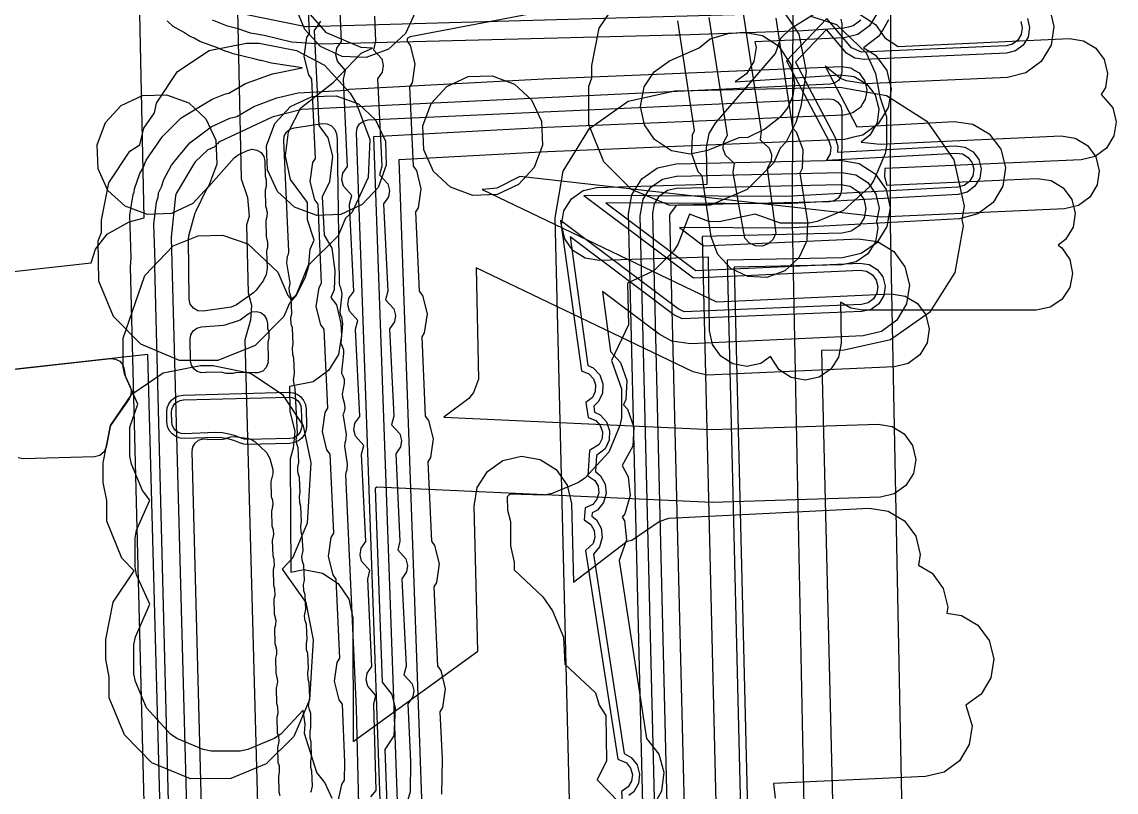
# Model space of a CAD drawing. Header units: metres. Extents: x 17722 to 17999, y 13535 to 15917.
# Drawn here: x 17797.12 to 17842.05, y 15630.39 to 15662.03 of the extents above; entities that cross this region are included whole.
import ezdxf

# ---------------------------------------------------------------- set-up
doc = ezdxf.new("R2010")
doc.units = ezdxf.units.M
for name, color, linetype in [('AI_GREENING_ALLOWED_ZONE', 4, 'Continuous'), ('AI_GREENING_EXCLUSIONS', 1, 'Continuous'), ('AI_GREENING_LAWN', 82, 'Continuous')]:
    doc.layers.add(name, color=color, linetype=linetype)

msp = doc.modelspace()

# ---------------------------------------------------------------- linework, layer by layer
at = {"layer": 'AI_GREENING_ALLOWED_ZONE'}
msp.add_lwpolyline([(17795.723, 15647.639), (17800.774, 15648.201), (17800.968, 15648.184), (17801.142, 15648.094), (17801.267, 15647.944), (17801.326, 15647.758), (17801.347, 15647.568), (17801.367, 15647.494), (17801.569, 15647.037), (17801.61, 15646.873), (17801.595, 15646.704), (17801.523, 15646.551), (17800.792, 15645.491), (17800.754, 15645.399), (17800.588, 15644.569), (17800.497, 15644.365), (17800.327, 15644.222), (17800.111, 15644.166), (17797.17, 15644.089), (17796.972, 15644.124)], dxfattribs=at)
at = {"layer": 'AI_GREENING_EXCLUSIONS'}
for points in [[(17830.933, 15745.477), (17832.817, 15673.522), (17832.773, 15653.696), (17833.805, 15601.75), (17838.185, 15601.75), (17838.95, 15601.598), (17839.599, 15601.164), (17840.033, 15600.515), (17840.185, 15599.75), (17840.185, 15565.723)], [(17836.185, 15563.796), (17836.185, 15597.75), (17831.844, 15597.75), (17831.115, 15597.887), (17830.43, 15598.336), (17829.996, 15598.985), (17829.844, 15599.71), (17828.77, 15653.791), (17828.818, 15673.444), (17826.948, 15744.866)], [(17785.462, 15650.522), (17799.967, 15652.136), (17800.141, 15652.698), (17800.624, 15653.311), (17801.528, 15653.818), (17802.144, 15653.989), (17801.275, 15694.647)], [(17785.462, 15650.522), (17799.967, 15652.136), (17800.141, 15652.698), (17800.624, 15653.311), (17801.528, 15653.818), (17802.144, 15653.989), (17801.275, 15694.647)], [(17805.281, 15694.45), (17806.121, 15655.592), (17806.382, 15654.818), (17806.453, 15654.041), (17806.345, 15653.693), (17806.416, 15650.902), (17806.555, 15650.395), (17806.509, 15649.782), (17806.274, 15648.97), (17807.109, 15618.343)], [(17805.281, 15694.45), (17806.121, 15655.592), (17806.382, 15654.818), (17806.453, 15654.041), (17806.345, 15653.693), (17806.416, 15650.902), (17806.555, 15650.395), (17806.509, 15649.782), (17806.274, 15648.97), (17807.109, 15618.343)], [(17823.662, 15663.447), (17813.061, 15661.414), (17812.946, 15661.35), (17812.938, 15661.244), (17813.072, 15661.063), (17813.262, 15660.306), (17813.147, 15659.534), (17813.042, 15659.36), (17813.188, 15656.11), (17813.322, 15655.929), (17813.511, 15655.172), (17813.396, 15654.4), (17813.292, 15654.226), (17813.437, 15650.976), (17813.571, 15650.795), (17813.761, 15650.038), (17813.646, 15649.266), (17813.541, 15649.092), (17813.687, 15645.842), (17813.821, 15645.661), (17814.01, 15644.904), (17813.895, 15644.132), (17813.791, 15643.958), (17813.936, 15640.708), (17814.07, 15640.526), (17814.26, 15639.769), (17814.145, 15638.998), (17814.04, 15638.824), (17814.186, 15635.573), (17814.32, 15635.392), (17814.509, 15634.635), (17814.394, 15633.863), (17814.29, 15633.689), (17814.384, 15631.763), (17814.356, 15630.315)], [(17809.866, 15630.126), (17809.567, 15630.795), (17809.24, 15631.196), (17808.722, 15632.8), (17808.757, 15633.185), (17808.674, 15633.76), (17807.749, 15632.778), (17807.485, 15632.601), (17806.402, 15632.147), (17806.079, 15632.082), (17804.892, 15632.082), (17804.57, 15632.147), (17803.486, 15632.601), (17803.223, 15632.778), (17802.235, 15633.852), (17801.782, 15634.935), (17801.717, 15635.258), (17801.717, 15636.445), (17801.782, 15636.767), (17802.37, 15638.114), (17801.834, 15639.32), (17801.769, 15639.642), (17801.769, 15640.83), (17801.834, 15641.152), (17802.379, 15642.391), (17802.07, 15642.786), (17801.617, 15643.869), (17801.552, 15644.192), (17801.552, 15645.379), (17801.881, 15646.333), (17801.351, 15647.529), (17801.286, 15647.852), (17801.286, 15649.039), (17802.172, 15651.611), (17803.332, 15652.833), (17804.362, 15653.24), (17805.356, 15653.267), (17806.406, 15652.915), (17807.63, 15651.756), (17808.046, 15650.79), (17808.186, 15650.623), (17808.396, 15650.834), (17808.9, 15652.084), (17808.965, 15652.695), (17809.122, 15653.071), (17808.845, 15653.9), (17808.845, 15654.607), (17808.147, 15655.56), (17807.941, 15656.533), (17808.065, 15657.52), (17808.571, 15658.505), (17809.91, 15659.544), (17811.058, 15660.753), (17811.523, 15660.948), (17811.053, 15660.973), (17809.635, 15661.578), (17808.494, 15662.889)], [(17810.098, 15629.949), (17810.26, 15630.712), (17810.375, 15630.879), (17810.385, 15631.631), (17810.282, 15634.007), (17810.148, 15634.188), (17809.959, 15634.945), (17810.074, 15635.717), (17810.178, 15635.891), (17810.033, 15639.141), (17809.898, 15639.322), (17809.709, 15640.079), (17809.824, 15640.851), (17809.929, 15641.025), (17809.783, 15644.275), (17809.649, 15644.456), (17809.46, 15645.213), (17809.575, 15645.985), (17809.679, 15646.159), (17809.534, 15649.409), (17809.399, 15649.59), (17809.21, 15650.347), (17809.325, 15651.119), (17809.43, 15651.293), (17809.284, 15654.543), (17809.15, 15654.724), (17808.961, 15655.482), (17809.076, 15656.253), (17809.18, 15656.427), (17809.034, 15659.678), (17808.9, 15659.859), (17808.711, 15660.616), (17808.826, 15661.388), (17808.93, 15661.561), (17808.867, 15663.191)], [(17811.455, 15630.199), (17811.67, 15630.463), (17811.571, 15634.007), (17811.663, 15634.363), (17811.323, 15634.743), (17811.257, 15635.008), (17811.297, 15635.278), (17811.496, 15635.555), (17811.322, 15639.141), (17811.413, 15639.497), (17811.074, 15639.877), (17811.008, 15640.142), (17811.048, 15640.412), (17811.246, 15640.689), (17811.072, 15644.275), (17811.164, 15644.631), (17810.824, 15645.011), (17810.758, 15645.276), (17810.798, 15645.546), (17810.997, 15645.823), (17810.823, 15649.409), (17810.914, 15649.765), (17810.575, 15650.145), (17810.509, 15650.41), (17810.549, 15650.681), (17810.747, 15650.958), (17810.573, 15654.544), (17810.665, 15654.9), (17810.325, 15655.28), (17810.259, 15655.545), (17810.299, 15655.815), (17810.498, 15656.092), (17810.324, 15659.678), (17810.415, 15660.034), (17810.076, 15660.414), (17810.01, 15660.679), (17810.05, 15660.949), (17810.248, 15661.226), (17810.162, 15663.087)], [(17828.159, 15662.82), (17829.027, 15661.523), (17829.331, 15659.992), (17829.11, 15658.551), (17828.898, 15657.896), (17828.505, 15657.106), (17828.256, 15656.839), (17827.984, 15656.226), (17826.904, 15655.146), (17825.395, 15654.499), (17823.734, 15654.483), (17822.148, 15655.146), (17821.025, 15656.29), (17820.405, 15657.812), (17820.405, 15659.396), (17820.529, 15659.732), (17820.529, 15660.245), (17820.833, 15661.776), (17821.701, 15663.073)], [(17813.281, 15662.438), (17812.872, 15661.556), (17812.173, 15660.909), (17811.256, 15660.568), (17810.27, 15660.607), (17809.388, 15661.016), (17808.741, 15661.715), (17808.439, 15662.438)], [(17832.228, 15662.365), (17831.924, 15661.865), (17831.452, 15661.519), (17830.884, 15661.38), (17827.213, 15661.219), (17827.27, 15660.98), (17827.178, 15660.402), (17826.871, 15659.903), (17826.407, 15659.567), (17830.717, 15659.859), (17831.297, 15659.784), (17831.805, 15659.492), (17832.162, 15659.029), (17832.315, 15658.464), (17832.239, 15657.883), (17831.948, 15657.376), (17831.584, 15657.095), (17832.363, 15657.006), (17839.798, 15657.346), (17840.376, 15657.258), (17840.877, 15656.955), (17841.224, 15656.484), (17841.365, 15655.916), (17841.277, 15655.337), (17840.974, 15654.836), (17840.503, 15654.489), (17839.935, 15654.349), (17832.381, 15654.004), (17817.564, 15655.677), (17816.631, 15655.2), (17816.021, 15655.141), (17825.64, 15650.532), (17832.817, 15650.859), (17833.396, 15650.771), (17833.897, 15650.469), (17834.244, 15649.997), (17834.384, 15649.429), (17834.296, 15648.85), (17833.993, 15648.349), (17833.522, 15648.002), (17832.954, 15647.862), (17825.25, 15647.518), (17824.683, 15647.663), (17815.774, 15651.932), (17815.868, 15647.351), (17815.662, 15646.803), (17815.476, 15646.562), (17814.452, 15645.794), (17825.433, 15645.287), (17832.277, 15645.509), (17832.855, 15645.414), (17833.352, 15645.105), (17833.692, 15644.629), (17833.825, 15644.059), (17833.73, 15643.482), (17833.421, 15642.985), (17832.945, 15642.644), (17832.375, 15642.511), (17825.471, 15642.286), (17811.702, 15642.918), (17811.631, 15642.865), (17811.923, 15634.912), (17812.312, 15634.41), (17812.447, 15633.84), (17812.391, 15632.704), (17812.025, 15632.14), (17812.724, 15613.123)], [(17831.384, 15662.439), (17832.17, 15661.918), (17832.561, 15661.38), (17833.108, 15661.026), (17840.138, 15661.347), (17840.716, 15661.259), (17841.217, 15660.956), (17841.564, 15660.485), (17841.705, 15659.917), (17841.617, 15659.338), (17841.44, 15659.045), (17841.914, 15658.497), (17842.054, 15657.929), (17841.966, 15657.35), (17841.664, 15656.849), (17841.192, 15656.502), (17840.624, 15656.362), (17832.554, 15656.012), (17832.54, 15655.677), (17832.635, 15655.321), (17838.806, 15655.603), (17839.384, 15655.515), (17839.885, 15655.212), (17840.232, 15654.741), (17840.372, 15654.173), (17840.285, 15653.594), (17839.982, 15653.093), (17839.668, 15652.862), (17839.83, 15652.754), (17840.155, 15652.268), (17840.269, 15651.694), (17840.155, 15651.12), (17839.83, 15650.633), (17839.343, 15650.308), (17838.769, 15650.194), (17831.641, 15650.194), (17831.166, 15650.271), (17830.73, 15650.52), (17830.758, 15648.84), (17830.654, 15648.265), (17830.337, 15647.773), (17829.856, 15647.439), (17829.284, 15647.315), (17828.708, 15647.42), (17828.216, 15647.737), (17827.867, 15648.288), (17827.459, 15648.005), (17826.887, 15647.881), (17826.311, 15647.985), (17825.819, 15648.302), (17825.485, 15648.783), (17825.361, 15649.355), (17825.31, 15652.366), (17825.31, 15652.366), (17820.825, 15652.234), (17820.247, 15652.331), (17819.751, 15652.642), (17819.412, 15653.119), (17819.281, 15653.689), (17819.378, 15654.266), (17819.689, 15654.762), (17820.166, 15655.102), (17820.736, 15655.233), (17825.259, 15655.366), (17825.234, 15656.872), (17825.338, 15657.448), (17825.598, 15657.878), (17828.068, 15660.738), (17828.293, 15661.364), (17828.707, 15661.777), (17829.826, 15662.465)], [(17839.315, 15662.6), (17839.502, 15661.843), (17839.385, 15661.071), (17838.981, 15660.403), (17838.353, 15659.941), (17837.595, 15659.754), (17831.754, 15659.487), (17830.982, 15659.604), (17830.736, 15659.712), (17830.106, 15660.21), (17831.413, 15657.727), (17835.402, 15657.942), (17836.175, 15657.832), (17836.846, 15657.434), (17837.314, 15656.809), (17837.508, 15656.053), (17837.397, 15655.281), (17836.999, 15654.61), (17836.374, 15654.142), (17835.618, 15653.948), (17828.537, 15653.565), (17824.121, 15653.582), (17825.115, 15652.836), (17831.482, 15653.126), (17832.253, 15653.009), (17832.921, 15652.606), (17833.384, 15651.977), (17833.571, 15651.22), (17833.453, 15650.448), (17833.05, 15649.78), (17832.421, 15649.317), (17831.664, 15649.13), (17824.579, 15648.807), (17823.808, 15648.924), (17823.287, 15649.206), (17820.958, 15650.955), (17821.299, 15648.495), (17821.707, 15648.041), (17821.968, 15647.305), (17821.927, 15646.526), (17821.821, 15646.303), (17821.986, 15646.119), (17822.247, 15645.383), (17822.206, 15644.604), (17821.769, 15643.808), (17822.021, 15643.35), (17822.105, 15642.574), (17821.887, 15641.825), (17821.777, 15641.688), (17821.862, 15641.535), (17821.946, 15640.759), (17821.645, 15639.906), (17822.775, 15632.59), (17823.28, 15631.959), (17823.487, 15631.207), (17823.389, 15630.432), (17823.08, 15629.888)], [(17826.735, 15662.381), (17827.485, 15657.547), (17827.432, 15657.183), (17827.809, 15656.841), (17827.903, 15656.585), (17827.892, 15656.312), (17827.724, 15656.015), (17828.087, 15653.35), (17827.972, 15653.102), (17827.771, 15652.917), (17827.514, 15652.823), (17827.241, 15652.834), (17826.994, 15652.949), (17826.809, 15653.15), (17826.333, 15655.849), (17826.387, 15656.212), (17826.009, 15656.554), (17825.915, 15656.811), (17825.926, 15657.084), (17826.094, 15657.38), (17825.344, 15662.216)], [(17802.994, 15596.697), (17801.587, 15651.967), (17801.608, 15652.335), (17801.559, 15654.09), (17801.693, 15654.943), (17801.732, 15655.044), (17801.745, 15655.17), (17801.961, 15655.802), (17802.107, 15656.04), (17802.224, 15656.349), (17802.89, 15657.328), (17803.669, 15658.087), (17804.935, 15658.863), (17805.488, 15659.075), (17805.622, 15659.107), (17806.304, 15659.496), (17807.408, 15659.903), (17808.628, 15660.145), (17807.367, 15660.343), (17806.948, 15660.444), (17806.906, 15660.45), (17806.702, 15660.504), (17805.796, 15660.724), (17805.618, 15660.79), (17805.471, 15660.829), (17805.15, 15660.964), (17804.435, 15661.229), (17804.195, 15661.365), (17804, 15661.446), (17803.763, 15661.609), (17803.34, 15661.849), (17803.091, 15662.07)], [(17831.567, 15662.104), (17831.411, 15661.986), (17831.256, 15661.868), (17831.256, 15661.868), (17831.256, 15661.868), (17831.067, 15661.819), (17830.879, 15661.769), (17829.199, 15661.667), (17824.184, 15661.49), (17823.958, 15661.484), (17823.955, 15661.484), (17809.417, 15661.123), (17808.191, 15661.199), (17807.077, 15661.475), (17806.504, 15661.569), (17805.998, 15661.742), (17805.563, 15661.85), (17804.955, 15662.1)], [(17809.381, 15662.065), (17809.118, 15661.672), (17809.312, 15657.773), (17809.682, 15657.274), (17809.872, 15656.517), (17809.758, 15655.467), (17809.458, 15654.842), (17809.535, 15653.277), (17809.856, 15652.732), (17809.972, 15651.801), (17809.946, 15651.021), (17809.808, 15650.715), (17810.035, 15650.404), (17810.22, 15649.646), (17810.241, 15649.146), (17810.121, 15648.375), (17809.716, 15647.709), (17809.086, 15647.248), (17808.112, 15647.054), (17808.119, 15646.047), (17808.327, 15645.209), (17808.261, 15644.521), (17808.132, 15644.078), (17808.163, 15639.435), (17808.7, 15639.543), (17809.466, 15639.393), (17810.116, 15638.961), (17810.551, 15638.314), (17810.706, 15637.549), (17810.719, 15632.477), (17815.845, 15636.177), (17815.688, 15642.14), (17815.82, 15642.909), (17816.236, 15643.569), (17816.874, 15644.02), (17817.635, 15644.192), (17818.404, 15644.06), (17819.064, 15643.644), (17819.514, 15643.007), (17819.687, 15642.246), (17819.772, 15639.012), (17821.978, 15640.697), (17822.164, 15640.739), (17823.293, 15641.511), (17823.681, 15641.646), (17831.923, 15642.058), (17832.695, 15641.94), (17833.363, 15641.537), (17833.826, 15640.908), (17834.013, 15640.151), (17833.946, 15639.715), (17834.495, 15639.383), (17834.957, 15638.755), (17835.144, 15637.997), (17835.106, 15637.745), (17835.712, 15637.653), (17836.38, 15637.25), (17836.842, 15636.621), (17837.029, 15635.864), (17836.912, 15635.092), (17836.508, 15634.424), (17835.885, 15633.965), (17836.138, 15633.118), (17836.02, 15632.347), (17835.617, 15631.679), (17834.988, 15631.216), (17834.231, 15631.029), (17827.985, 15630.744), (17828.053, 15630.145)], [(17811.599, 15662.265), (17811.649, 15661.244), (17811.557, 15660.888), (17811.897, 15660.508), (17811.963, 15660.243), (17811.923, 15659.973), (17811.724, 15659.696), (17811.899, 15656.11), (17811.807, 15655.754), (17812.146, 15655.374), (17812.213, 15655.109), (17812.172, 15654.839), (17811.974, 15654.562), (17812.148, 15650.976), (17812.056, 15650.62), (17812.396, 15650.24), (17812.462, 15649.975), (17812.422, 15649.705), (17812.223, 15649.427), (17812.398, 15645.841), (17812.306, 15645.485), (17812.645, 15645.105), (17812.712, 15644.841), (17812.671, 15644.57), (17812.473, 15644.293), (17812.647, 15640.707), (17812.555, 15640.351), (17812.895, 15639.971), (17812.961, 15639.706), (17812.921, 15639.436), (17812.722, 15639.159), (17812.897, 15635.573), (17812.805, 15635.217), (17813.144, 15634.837), (17813.211, 15634.572), (17813.171, 15634.302), (17812.972, 15634.025), (17813.086, 15631.657), (17813.069, 15630.394), (17812.955, 15630.044)], [(17832.709, 15662.115), (17832.512, 15661.778), (17832.315, 15661.441), (17832.315, 15661.441), (17832.315, 15661.441), (17831.688, 15660.968), (17831.842, 15660.873), (17832.175, 15660.67), (17832.175, 15660.67), (17832.175, 15660.67), (17832.405, 15660.354), (17832.634, 15660.039), (17832.634, 15660.039), (17832.634, 15660.039), (17832.725, 15659.659), (17832.816, 15659.28), (17832.816, 15659.28), (17832.816, 15659.28), (17832.756, 15658.894), (17832.695, 15658.509), (17832.695, 15658.509), (17832.695, 15658.509), (17832.491, 15658.176), (17832.287, 15657.843), (17832.287, 15657.843), (17832.287, 15657.843), (17831.971, 15657.614), (17831.656, 15657.385), (17831.656, 15657.385), (17831.656, 15657.385), (17831.277, 15657.293), (17830.897, 15657.202), (17830.897, 15657.202), (17830.897, 15657.202), (17818.7, 15656.699), (17812.6, 15656.37), (17815.406, 15577.234)], [(17829.476, 15662.275), (17830.568, 15661.924), (17831.792, 15660.765), (17832.178, 15659.909), (17832.357, 15658.95), (17832.631, 15658.129), (17832.631, 15656.942), (17832.566, 15656.619), (17832.112, 15655.536), (17831.935, 15655.273), (17830.861, 15654.285), (17829.778, 15653.832), (17829.455, 15653.766), (17828.268, 15653.766), (17827.235, 15654.129), (17825.756, 15653.819), (17825.332, 15653.839), (17824.539, 15654.129), (17824.053, 15652.883), (17823.875, 15652.619), (17823.065, 15651.809), (17821.996, 15651.295), (17822.027, 15649.594), (17821.328, 15648.117), (17821.743, 15646.957), (17821.743, 15645.769), (17821.678, 15645.447), (17821.225, 15644.364), (17820.237, 15643.29), (17819.974, 15643.112), (17818.891, 15642.659), (17818.568, 15642.594), (17817.164, 15642.638), (17817.054, 15642.528), (17817.06, 15641.972), (17817.183, 15641.511), (17817.183, 15640.504), (17817.337, 15639.841), (17817.337, 15639.518), (17818.507, 15638.41), (17818.905, 15637.838), (17819.358, 15636.754), (17819.424, 15635.648), (17820.673, 15634.477), (17820.833, 15633.965), (17821.095, 15633.537), (17821.131, 15631.685), (17820.741, 15630.895), (17821.665, 15629.955)], [(17838.138, 15662.049), (17838.203, 15661.783), (17838.162, 15661.513), (17838.021, 15661.28), (17837.801, 15661.118), (17837.536, 15661.052), (17831.6, 15660.788), (17831.191, 15660.968), (17830.179, 15662.168), (17828.518, 15660.431), (17830.256, 15657.146), (17830.334, 15656.884), (17830.306, 15656.612), (17830.158, 15656.357), (17835.473, 15656.644), (17835.743, 15656.606), (17835.978, 15656.466), (17836.142, 15656.248), (17836.209, 15655.983), (17836.171, 15655.713), (17836.031, 15655.478), (17835.813, 15655.314), (17835.548, 15655.246), (17828.467, 15654.863), (17820.201, 15654.9), (17824.707, 15651.516), (17831.541, 15651.828), (17831.811, 15651.787), (17832.045, 15651.645), (17832.207, 15651.425), (17832.272, 15651.16), (17832.231, 15650.89), (17832.09, 15650.657), (17831.87, 15650.495), (17831.605, 15650.429), (17824.314, 15650.127), (17824.068, 15650.245), (17819.241, 15653.87), (17820.096, 15647.7), (17820.408, 15647.579), (17820.59, 15647.376), (17820.682, 15647.118), (17820.667, 15646.846), (17820.55, 15646.599), (17820.282, 15646.393), (17820.371, 15645.778), (17820.687, 15645.657), (17820.869, 15645.454), (17820.961, 15645.196), (17820.946, 15644.924), (17820.829, 15644.677), (17820.432, 15644.426), (17820.359, 15643.392), (17820.649, 15643.198), (17820.781, 15642.959), (17820.81, 15642.687), (17820.734, 15642.425), (17820.563, 15642.212), (17820.255, 15642.073), (17820.211, 15641.574), (17820.49, 15641.383), (17820.622, 15641.144), (17820.651, 15640.872), (17820.575, 15640.61), (17820.266, 15640.321), (17821.591, 15631.743), (17821.95, 15631.593), (17822.118, 15631.377), (17822.19, 15631.114), (17822.156, 15630.843), (17822.021, 15630.605), (17821.738, 15630.419), (17822.351, 15621.863)], [(17838.409, 15662.176), (17838.503, 15661.797), (17838.444, 15661.411), (17838.242, 15661.077), (17837.928, 15660.846), (17837.549, 15660.753), (17831.708, 15660.486), (17831.323, 15660.545), (17830.989, 15660.746), (17830.164, 15661.718), (17828.884, 15660.38), (17830.521, 15657.286), (17830.633, 15656.912), (17830.609, 15656.682), (17835.456, 15656.944), (17835.843, 15656.889), (17836.178, 15656.69), (17836.412, 15656.377), (17836.509, 15655.999), (17836.454, 15655.613), (17836.255, 15655.278), (17835.942, 15655.044), (17835.564, 15654.947), (17828.483, 15654.564), (17821.105, 15654.596), (17824.801, 15651.82), (17831.527, 15652.127), (17831.913, 15652.069), (17832.247, 15651.867), (17832.478, 15651.553), (17832.572, 15651.174), (17832.513, 15650.788), (17832.311, 15650.454), (17831.997, 15650.223), (17831.618, 15650.129), (17824.239, 15649.837), (17823.888, 15650.005), (17819.637, 15653.197), (17820.368, 15647.924), (17820.587, 15647.819), (17820.848, 15647.529), (17820.978, 15647.161), (17820.958, 15646.772), (17820.79, 15646.42), (17820.605, 15646.253), (17820.641, 15646.004), (17820.866, 15645.897), (17821.127, 15645.607), (17821.257, 15645.239), (17821.237, 15644.85), (17821.069, 15644.498), (17820.718, 15644.215), (17820.672, 15643.558), (17820.879, 15643.391), (17821.067, 15643.049), (17821.109, 15642.661), (17821, 15642.287), (17820.756, 15641.982), (17820.537, 15641.862), (17820.526, 15641.732), (17820.72, 15641.576), (17820.908, 15641.234), (17820.95, 15640.846), (17820.841, 15640.472), (17820.593, 15640.165), (17821.857, 15631.984), (17822.147, 15631.82), (17822.386, 15631.511), (17822.489, 15631.135), (17822.441, 15630.748), (17822.248, 15630.409), (17822.051, 15630.256)], [(17828.081, 15662.185), (17828.767, 15657.684), (17828.919, 15657.518), (17829.188, 15656.786), (17829.156, 15656.006), (17829.07, 15655.822), (17829.382, 15653.823), (17829.35, 15653.044), (17829.022, 15652.336), (17828.448, 15651.807), (17827.715, 15651.539), (17826.935, 15651.571), (17826.227, 15651.899), (17825.699, 15652.473), (17825.43, 15653.206), (17825.051, 15655.712), (17824.899, 15655.877), (17824.63, 15656.61), (17824.663, 15657.39), (17824.748, 15657.574), (17824.062, 15662.082)], [(17803.994, 15596.721), (17802.586, 15651.997), (17802.596, 15652.153), (17802.543, 15653.725), (17802.646, 15654.631), (17802.712, 15654.836), (17802.732, 15655.009), (17802.849, 15655.254), (17802.949, 15655.56), (17803.265, 15656.145), (17803.56, 15656.507), (17803.608, 15656.577), (17803.608, 15656.577), (17803.638, 15656.603), (17804.012, 15657.063), (17804.892, 15657.72), (17805.667, 15658.081), (17805.952, 15658.15), (17806.647, 15658.557), (17807.596, 15658.917), (17808.461, 15659.114), (17810.449, 15659.229), (17810.56, 15659.267), (17818.552, 15659.695), (17818.557, 15659.695), (17818.561, 15659.696), (17830.778, 15660.2), (17830.778, 15660.2), (17830.778, 15660.2), (17830.778, 15660.2), (17830.971, 15660.169), (17831.164, 15660.139), (17831.164, 15660.139), (17831.164, 15660.139), (17831.33, 15660.037), (17831.497, 15659.935), (17831.497, 15659.935), (17831.497, 15659.935), (17831.611, 15659.777), (17831.726, 15659.62), (17831.726, 15659.62), (17831.726, 15659.62), (17831.772, 15659.43), (17831.817, 15659.24), (17831.817, 15659.24), (17831.817, 15659.24), (17831.787, 15659.048), (17831.756, 15658.855), (17831.756, 15658.855), (17831.756, 15658.855), (17831.654, 15658.688), (17831.553, 15658.522), (17831.553, 15658.522), (17831.553, 15658.522), (17831.395, 15658.407), (17831.237, 15658.293), (17831.237, 15658.293), (17831.237, 15658.293), (17831.047, 15658.247), (17830.858, 15658.201), (17830.858, 15658.201), (17830.858, 15658.201), (17818.652, 15657.698), (17811.566, 15657.316), (17814.442, 15576.195)], [(17820.371, 15598.867), (17819.017, 15653.982), (17819.351, 15655.904), (17820.425, 15657.659), (17822.024, 15658.778), (17823.928, 15659.2), (17824.689, 15659.216), (17830.71, 15659.346), (17830.71, 15659.346), (17832.631, 15659.007), (17834.276, 15657.959), (17835.395, 15656.36), (17835.817, 15654.456), (17835.719, 15653.903), (17835.774, 15653.654), (17835.435, 15651.733), (17834.387, 15650.088), (17832.788, 15648.969), (17830.884, 15648.548), (17829.955, 15648.528), (17831.029, 15604.78)], [(17823.373, 15598.808), (17822.031, 15654.153), (17822.165, 15654.923), (17822.584, 15655.583), (17823.224, 15656.031), (17823.987, 15656.201), (17830.734, 15656.346), (17831.503, 15656.21), (17832.161, 15655.791), (17832.608, 15655.152), (17832.777, 15654.39), (17832.641, 15653.621), (17832.222, 15652.963), (17831.582, 15652.516), (17830.82, 15652.347), (17826.078, 15652.245), (17827.324, 15600.899)], [(17823.87, 15598.953), (17822.516, 15654.068), (17822.638, 15654.745), (17822.953, 15655.238), (17823.433, 15655.574), (17824.004, 15655.701), (17830.786, 15655.847), (17831.362, 15655.745), (17831.362, 15655.745), (17831.855, 15655.431), (17832.191, 15654.951), (17832.318, 15654.38), (17832.22, 15653.828), (17832.275, 15653.579), (17832.174, 15653.002), (17831.859, 15652.509), (17831.379, 15652.173), (17830.808, 15652.047), (17826.369, 15651.951), (17827.616, 15601.206)], [(17824.373, 15598.833), (17823.03, 15654.177), (17823.098, 15654.562), (17823.307, 15654.892), (17823.627, 15655.116), (17824.009, 15655.201), (17830.756, 15655.346), (17831.14, 15655.279), (17831.469, 15655.069), (17831.693, 15654.749), (17831.777, 15654.368), (17831.709, 15653.984), (17831.5, 15653.655), (17831.18, 15653.431), (17830.799, 15653.347), (17825.054, 15653.223), (17826.348, 15599.878)], [(17803.158, 15616.47), (17802.289, 15648.369), (17782.583, 15646.177)], [(17803.158, 15616.47), (17802.289, 15648.369), (17782.583, 15646.177)]]:
    msp.add_lwpolyline(points, dxfattribs=at)
for points in [[(17826.128, 15661.554), (17826.771, 15661.61), (17827.539, 15661.474), (17828.197, 15661.054), (17828.703, 15660.279), (17828.846, 15659.512), (17828.773, 15658.996), (17828.568, 15658.516), (17828.244, 15658.104), (17827.633, 15657.624), (17826.93, 15657.287), (17826.566, 15657.267), (17825.27, 15656.748), (17824.569, 15656.604), (17823.801, 15656.74), (17823.096, 15657.206), (17822.695, 15657.799), (17822.526, 15658.561), (17822.68, 15659.358), (17823.082, 15659.987), (17823.721, 15660.435), (17824.936, 15660.969), (17825.38, 15661.331), (17826.128, 15661.554)], [(17826.128, 15661.554), (17826.771, 15661.61), (17827.539, 15661.474), (17828.197, 15661.054), (17828.703, 15660.279), (17828.846, 15659.512), (17828.773, 15658.996), (17828.568, 15658.516), (17828.244, 15658.104), (17827.633, 15657.624), (17826.93, 15657.287), (17826.566, 15657.267), (17825.27, 15656.748), (17824.569, 15656.604), (17823.801, 15656.74), (17823.096, 15657.206), (17822.695, 15657.799), (17822.526, 15658.561), (17822.68, 15659.358), (17823.082, 15659.987), (17823.721, 15660.435), (17824.936, 15660.969), (17825.38, 15661.331), (17826.128, 15661.554)], [(17801.557, 15656.715), (17801.965, 15656.988), (17802.129, 15657.668), (17802.565, 15658.297), (17802.644, 15658.695), (17803.512, 15659.992), (17804.809, 15660.86), (17806.34, 15661.164), (17806.862, 15661.159), (17808.393, 15660.855), (17809.544, 15660.256), (17810.601, 15659.109), (17810.869, 15658.661), (17811.408, 15657.196), (17811.344, 15655.636), (17810.689, 15654.22), (17810.41, 15653.963), (17810.111, 15653.247), (17808.907, 15652.053), (17808.754, 15651.538), (17808.361, 15650.748), (17808.112, 15650.481), (17807.883, 15649.932), (17806.696, 15648.745), (17805.174, 15648.125), (17803.59, 15648.125), (17802.004, 15648.788), (17800.881, 15649.932), (17800.277, 15651.377), (17800.261, 15653.038), (17800.385, 15653.374), (17800.385, 15653.887), (17800.689, 15655.418), (17801.557, 15656.715)], [(17817.355, 15659.48), (17818.054, 15658.833), (17818.463, 15657.951), (17818.502, 15656.965), (17818.161, 15656.048), (17817.514, 15655.349), (17816.632, 15654.94), (17815.646, 15654.901), (17814.729, 15655.242), (17814.03, 15655.889), (17813.621, 15656.771), (17813.582, 15657.757), (17813.923, 15658.674), (17814.57, 15659.373), (17815.452, 15659.782), (17816.438, 15659.821), (17817.355, 15659.48)], [(17804.682, 15658.054), (17805.091, 15657.172), (17805.13, 15656.186), (17804.789, 15655.269), (17804.142, 15654.57), (17803.26, 15654.161), (17802.274, 15654.122), (17801.357, 15654.463), (17800.658, 15655.11), (17800.249, 15655.992), (17800.21, 15656.978), (17800.551, 15657.895), (17801.198, 15658.594), (17802.08, 15659.003), (17803.066, 15659.042), (17803.983, 15658.701), (17804.682, 15658.054)], [(17811.639, 15658.013), (17812.048, 15657.131), (17812.087, 15656.145), (17811.746, 15655.228), (17811.099, 15654.529), (17810.217, 15654.12), (17809.231, 15654.081), (17808.314, 15654.422), (17807.615, 15655.069), (17807.206, 15655.951), (17807.167, 15656.937), (17807.508, 15657.854), (17808.155, 15658.553), (17809.037, 15658.962), (17810.023, 15659.001), (17810.94, 15658.66), (17811.639, 15658.013)], [(17801.228, 15640.001), (17800.608, 15641.523), (17800.608, 15642.366), (17800.459, 15643.116), (17800.459, 15643.918), (17800.763, 15645.449), (17801.631, 15646.746), (17802.928, 15647.614), (17804.459, 15647.918), (17804.981, 15647.913), (17806.512, 15647.609), (17807.809, 15646.741), (17808.677, 15645.444), (17808.981, 15643.913), (17808.834, 15641.446), (17808.23, 15640.001), (17807.806, 15639.556), (17808.781, 15638.187), (17809.085, 15636.656), (17808.938, 15634.189), (17808.291, 15632.68), (17807.147, 15631.557), (17805.702, 15630.953), (17804.041, 15630.937), (17802.455, 15631.6), (17801.332, 15632.744), (17800.712, 15634.266), (17800.712, 15635.109), (17800.563, 15635.859), (17800.563, 15636.661), (17800.867, 15638.192), (17801.728, 15639.48), (17801.228, 15640.001)], [(17803.074, 15645.602), (17803.068, 15645.994), (17803.088, 15646.174), (17803.155, 15646.343), (17803.262, 15646.489), (17803.404, 15646.603), (17803.57, 15646.676), (17803.749, 15646.704), (17808.074, 15646.819), (17808.256, 15646.799), (17808.426, 15646.734), (17808.574, 15646.627), (17808.689, 15646.485), (17808.764, 15646.318), (17808.792, 15646.137), (17808.811, 15645.438), (17808.792, 15645.255), (17808.726, 15645.085), (17808.618, 15644.937), (17808.476, 15644.822), (17808.309, 15644.748), (17808.128, 15644.719), (17806.374, 15644.677), (17806.232, 15644.688), (17806.095, 15644.728), (17805.824, 15644.837), (17805.582, 15644.906), (17805.333, 15644.947), (17805.075, 15644.961), (17803.8, 15644.913), (17803.616, 15644.931), (17803.442, 15644.996), (17803.292, 15645.104), (17803.176, 15645.249), (17803.101, 15645.418), (17803.074, 15645.602)], [(17803.274, 15645.605), (17803.268, 15645.997), (17803.282, 15646.126), (17803.33, 15646.246), (17803.407, 15646.351), (17803.508, 15646.432), (17803.626, 15646.484), (17803.754, 15646.505), (17808.079, 15646.619), (17808.209, 15646.605), (17808.331, 15646.558), (17808.437, 15646.482), (17808.519, 15646.38), (17808.572, 15646.261), (17808.592, 15646.132), (17808.611, 15645.432), (17808.597, 15645.302), (17808.55, 15645.18), (17808.473, 15645.075), (17808.372, 15644.992), (17808.252, 15644.939), (17808.123, 15644.919), (17806.369, 15644.877), (17806.267, 15644.885), (17806.17, 15644.913), (17805.889, 15645.027), (17805.625, 15645.101), (17805.355, 15645.146), (17805.076, 15645.161), (17803.793, 15645.113), (17803.661, 15645.125), (17803.537, 15645.172), (17803.43, 15645.25), (17803.347, 15645.353), (17803.293, 15645.474), (17803.274, 15645.605)]]:
    msp.add_lwpolyline(points, close=True, dxfattribs=at)
at = {"layer": 'AI_GREENING_LAWN'}
for points in [[(17806.357, 15662.333), (17808.783, 15661.841), (17808.839, 15661.836), (17830.279, 15662.45)], [(17830.754, 15662.145), (17830.794, 15661.95), (17830.789, 15659.975), (17830.753, 15659.79), (17830.651, 15659.631), (17830.497, 15659.521), (17830.313, 15659.477), (17808.618, 15658.428), (17808.567, 15658.42), (17807.446, 15658.129), (17807.403, 15658.113), (17805.233, 15657.104), (17805.2, 15657.082), (17805.152, 15657.018), (17805.145, 15657.023), (17805.024, 15656.886), (17804.859, 15656.824), (17804.862, 15656.815), (17804.785, 15656.794), (17804.753, 15656.772), (17804.252, 15656.301), (17804.208, 15656.246), (17803.46, 15654.984), (17803.427, 15654.883), (17803.253, 15653.188), (17803.252, 15653.156), (17805.289, 15577.372)], [(17813.749, 15575.98), (17810.859, 15657.486), (17810.89, 15657.678), (17810.991, 15657.843), (17811.148, 15657.957), (17811.336, 15658.003), (17830.263, 15658.875), (17830.461, 15658.844), (17830.632, 15658.737), (17830.746, 15658.571), (17830.786, 15658.374), (17830.779, 15655.135), (17830.742, 15654.946), (17830.636, 15654.786), (17830.478, 15654.677), (17830.29, 15654.636), (17824.051, 15654.5), (17824, 15654.487), (17823.96, 15654.453), (17823.742, 15654.16), (17823.723, 15654.125), (17823.723, 15654.125), (17823.718, 15654.085), (17825.079, 15598.847)], [(17808.994, 15630.389), (17809.016, 15630.463), (17809.009, 15630.464), (17809.05, 15630.643), (17809.035, 15631.25), (17808.988, 15631.404), (17808.982, 15631.672), (17809.021, 15631.828), (17809.007, 15632.459), (17808.961, 15632.612), (17808.955, 15632.881), (17808.994, 15633.036), (17808.982, 15633.624), (17808.937, 15633.794), (17808.938, 15633.794), (17808.894, 15633.958), (17808.923, 15634.094), (17808.917, 15634.096), (17808.953, 15634.275), (17808.923, 15634.882), (17808.872, 15635.034), (17808.86, 15635.302), (17808.895, 15635.459), (17808.866, 15636.089), (17808.815, 15636.242), (17808.803, 15636.51), (17808.838, 15636.666), (17808.811, 15637.273), (17808.758, 15637.448), (17808.761, 15637.449), (17808.74, 15637.501), (17808.732, 15637.664), (17808.748, 15637.717), (17808.745, 15637.718), (17808.781, 15637.897), (17808.751, 15638.504), (17808.701, 15638.657), (17808.688, 15638.924), (17808.724, 15639.081), (17808.694, 15639.712), (17808.642, 15639.869), (17808.618, 15640.057), (17808.638, 15640.132), (17808.631, 15640.133), (17808.667, 15640.312), (17808.637, 15640.919), (17808.587, 15641.071), (17808.574, 15641.339), (17808.61, 15641.496), (17808.58, 15642.127), (17808.53, 15642.279), (17808.517, 15642.547), (17808.553, 15642.703), (17808.526, 15643.311), (17808.473, 15643.486), (17808.475, 15643.486), (17808.455, 15643.538), (17808.447, 15643.701), (17808.463, 15643.755), (17808.46, 15643.755), (17808.496, 15643.934), (17808.466, 15644.542), (17808.414, 15644.698), (17808.39, 15644.887), (17808.409, 15644.962), (17808.403, 15644.963), (17808.439, 15645.142), (17808.35, 15646.99), (17808.298, 15647.147), (17808.274, 15647.336), (17808.294, 15647.41), (17808.287, 15647.411), (17808.323, 15647.59), (17808.292, 15648.22), (17808.242, 15648.372), (17808.229, 15648.64), (17808.265, 15648.797), (17808.233, 15649.469), (17808.183, 15649.622), (17808.17, 15649.889), (17808.206, 15650.046), (17808.176, 15650.713), (17808.123, 15650.888), (17808.125, 15650.889), (17808.105, 15650.941), (17808.097, 15651.104), (17808.126, 15651.202), (17808.122, 15651.204), (17808.143, 15651.276), (17808.143, 15651.313), (17808.004, 15652.137), (17808.035, 15652.411), (17808.068, 15652.492), (17808.087, 15652.598), (17807.874, 15657.162), (17807.899, 15657.343), (17807.987, 15657.503), (17808.126, 15657.62), (17808.298, 15657.68), (17809.465, 15657.856), (17809.661, 15657.847), (17809.839, 15657.762), (17809.97, 15657.616), (17810.035, 15657.43), (17810.035, 15657.43), (17810.067, 15657.199), (17810.071, 15657.137), (17810.144, 15651.313), (17810.169, 15651.208), (17810.208, 15651.126), (17810.257, 15650.859), (17810.184, 15650.106), (17810.211, 15649.97), (17810.24, 15649.914), (17810.294, 15649.632), (17810.214, 15648.855), (17810.216, 15648.818), (17810.229, 15648.783), (17810.27, 15648.709), (17810.324, 15648.564), (17810.331, 15648.41), (17810.247, 15647.645), (17810.248, 15647.607), (17810.262, 15647.571), (17810.294, 15647.515), (17810.352, 15647.354), (17810.353, 15647.182), (17810.277, 15646.738), (17810.283, 15646.627), (17810.371, 15646.33), (17810.39, 15646.148), (17810.342, 15645.972), (17810.319, 15645.925), (17810.308, 15645.889), (17810.309, 15645.852), (17810.441, 15645.086), (17810.411, 15644.811), (17810.383, 15644.743), (17810.367, 15644.611), (17810.485, 15643.867), (17810.464, 15643.628), (17810.425, 15643.513), (17810.413, 15643.422), (17810.844, 15633.834), (17810.844, 15633.824), (17811.43, 15610.11)], [(17805.764, 15581.38), (17804.11, 15644.391), (17804.14, 15644.574), (17804.234, 15644.734), (17804.379, 15644.848), (17804.557, 15644.902), (17804.741, 15644.887), (17804.752, 15644.884), (17805.388, 15644.887), (17805.514, 15644.923), (17805.523, 15644.928), (17805.523, 15644.928), (17805.682, 15644.991), (17805.854, 15644.996), (17806.426, 15644.914), (17806.574, 15644.869), (17806.7, 15644.782), (17807.165, 15644.34), (17807.305, 15644.102), (17807.421, 15643.647), (17807.433, 15643.47), (17807.383, 15643.299), (17807.367, 15643.268), (17807.341, 15643.15), (17807.358, 15642.538), (17807.407, 15642.38), (17807.427, 15642.191), (17807.406, 15642.117), (17807.412, 15642.116), (17807.373, 15641.937), (17807.39, 15641.325), (17807.438, 15641.167), (17807.458, 15640.978), (17807.437, 15640.904), (17807.444, 15640.903), (17807.404, 15640.724), (17807.421, 15640.112), (17807.468, 15639.959), (17807.475, 15639.691), (17807.436, 15639.535), (17807.453, 15638.899), (17807.5, 15638.745), (17807.506, 15638.477), (17807.467, 15638.322), (17807.482, 15637.709), (17807.531, 15637.533), (17807.525, 15637.532), (17807.55, 15637.459), (17807.539, 15637.269), (17807.499, 15637.109), (17807.514, 15636.496), (17807.563, 15636.32), (17807.556, 15636.318), (17807.581, 15636.246), (17807.571, 15636.056), (17807.53, 15635.896), (17807.545, 15635.283), (17807.594, 15635.108), (17807.591, 15635.107), (17807.611, 15635.055), (17807.615, 15634.891), (17807.598, 15634.838), (17807.601, 15634.838), (17807.561, 15634.659), (17807.577, 15634.047), (17807.624, 15633.894), (17807.631, 15633.626), (17807.592, 15633.47), (17807.608, 15632.834), (17807.656, 15632.675), (17807.676, 15632.487), (17807.655, 15632.413), (17807.662, 15632.411), (17807.622, 15632.233), (17807.638, 15631.621), (17807.685, 15631.468), (17807.692, 15631.199), (17807.653, 15631.044), (17807.669, 15630.408), (17807.718, 15630.249)]]:
    msp.add_lwpolyline(points, dxfattribs=at)
for points in [[(17804.708, 15655.146), (17804.782, 15655.255), (17805.84, 15656.453), (17806.005, 15656.576), (17806.388, 15656.753), (17806.58, 15656.799), (17806.775, 15656.767), (17806.942, 15656.662), (17807.055, 15656.5), (17807.098, 15656.307), (17807.108, 15655.695), (17807.153, 15655.541), (17807.158, 15655.273), (17807.117, 15655.118), (17807.127, 15654.469), (17807.174, 15654.293), (17807.168, 15654.291), (17807.192, 15654.218), (17807.18, 15654.029), (17807.138, 15653.869), (17807.147, 15653.22), (17807.195, 15653.044), (17807.189, 15653.042), (17807.212, 15652.973), (17807.203, 15652.788), (17807.161, 15652.615), (17807.201, 15651.897), (17807.15, 15651.649), (17807.037, 15651.418), (17806.985, 15651.335), (17806.736, 15651.01), (17806.63, 15650.907), (17805.931, 15650.407), (17805.711, 15650.318), (17804.563, 15650.154), (17804.352, 15650.169), (17804.166, 15650.269), (17804.038, 15650.438), (17803.992, 15650.644), (17803.967, 15653.1), (17803.984, 15653.237), (17804.244, 15654.186), (17804.278, 15654.277), (17804.708, 15655.146)], [(17804.309, 15649.458), (17804.492, 15649.507), (17805.407, 15649.573), (17805.466, 15649.585), (17806.013, 15649.764), (17806.083, 15649.8), (17806.41, 15650.042), (17806.573, 15650.121), (17806.754, 15650.137), (17806.929, 15650.088), (17807.074, 15649.98), (17807.171, 15649.826), (17807.207, 15649.649), (17807.211, 15649.449), (17807.257, 15649.295), (17807.261, 15649.027), (17807.221, 15648.872), (17807.233, 15648.132), (17807.226, 15648.132), (17807.233, 15648.037), (17807.159, 15647.838), (17807.01, 15647.687), (17806.811, 15647.612), (17806.657, 15647.622), (17805.94, 15647.629), (17805.784, 15647.588), (17805.516, 15647.591), (17805.362, 15647.635), (17804.714, 15647.643), (17804.67, 15647.632), (17804.493, 15647.622), (17804.324, 15647.674), (17804.183, 15647.781), (17804.089, 15647.931), (17804.053, 15648.104), (17804.028, 15648.995), (17804.059, 15649.182), (17804.157, 15649.344), (17804.309, 15649.458)]]:
    msp.add_lwpolyline(points, close=True, dxfattribs=at)

doc.saveas('drawing.dxf')
